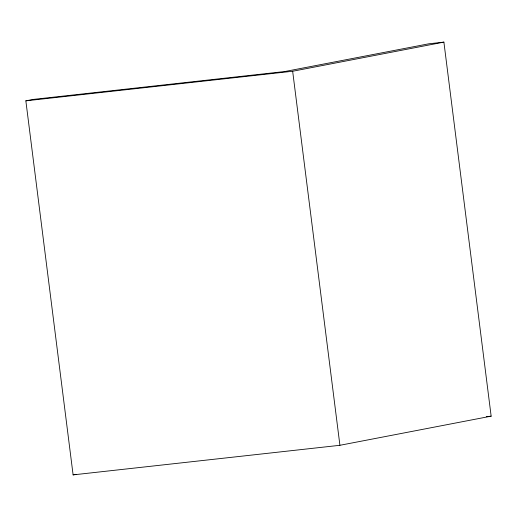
<?xml version="1.0" encoding="UTF-8"?>
<svg xmlns="http://www.w3.org/2000/svg" width="517" height="517" viewBox="0 0 517 517"><rect width="100%" height="100%" fill="white"/><g stroke="black" fill="none" stroke-linecap="round" stroke-linejoin="round"><path stroke-width="0.78" d="M25.85 100.834L33.107 99.432L284.815 71.527L428.793 43.803L443.896 42.123L491.15 416.166L339.915 445.292L73.104 474.877L25.85 100.834L292.661 71.256L443.896 42.123M73.104 474.877L76.005 474.315M486.381 416.696L491.15 416.166M292.661 71.256L339.915 445.292"/></g></svg>
